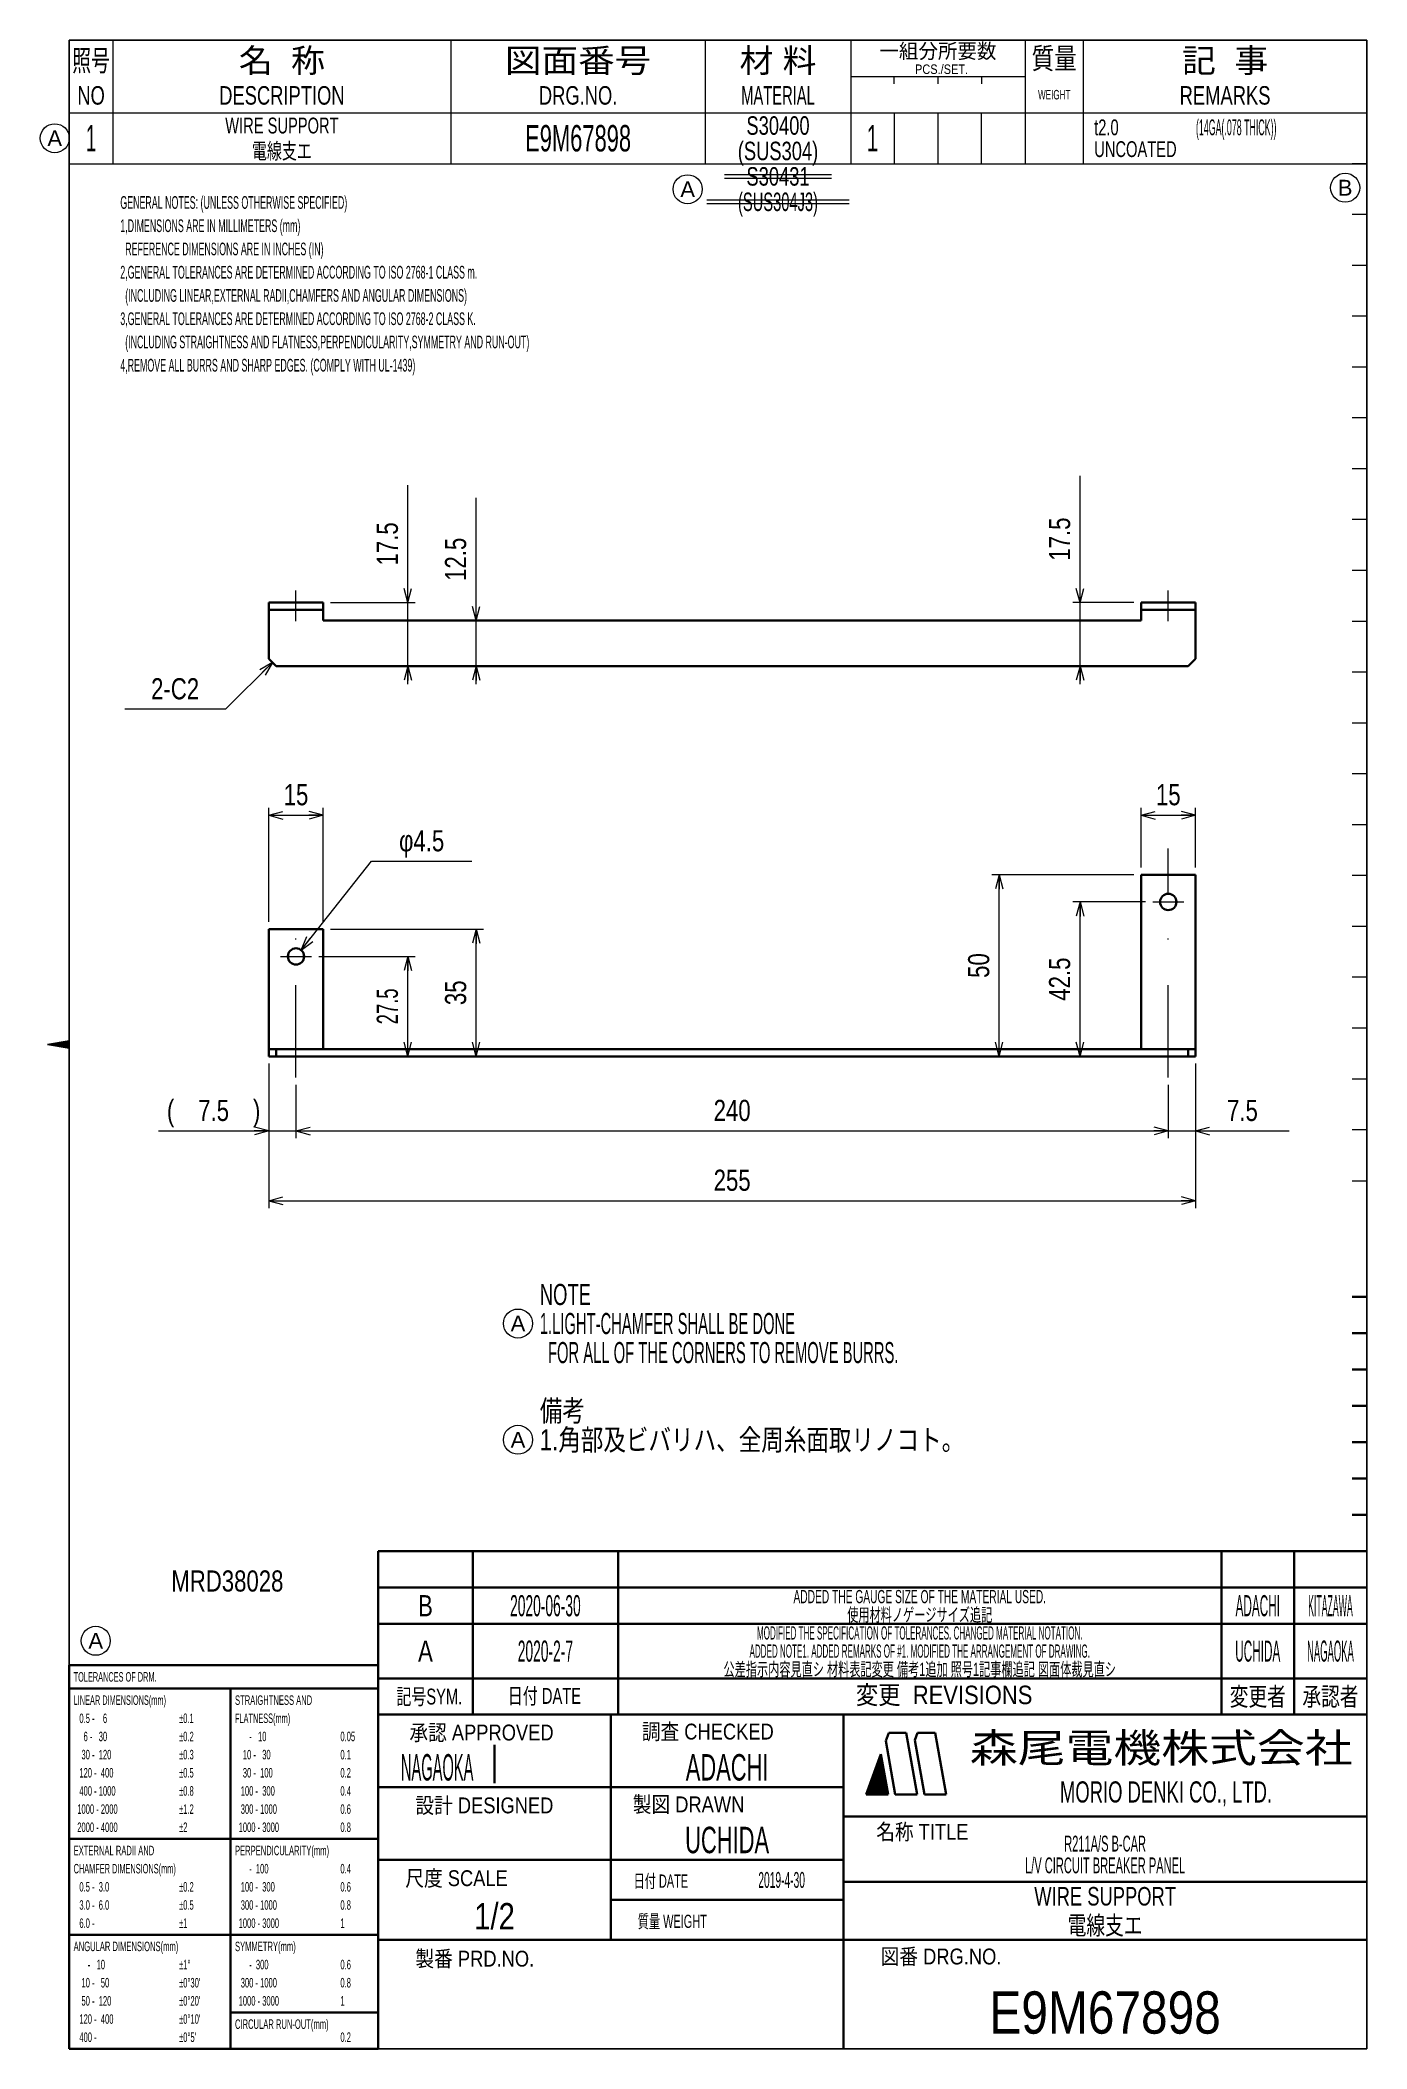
# Model space of a CAD drawing. Header units: millimetres. Extents: x 17 to 199, y 10 to 287.
import ezdxf
from ezdxf.enums import TextEntityAlignment as Align

# ---------------------------------------------------------------- set-up
doc = ezdxf.new("R2010")
doc.units = ezdxf.units.MM
doc.linetypes.add('DASHDOT', pattern=[25.3, 12.7, -6.3, 0, -6.3])
for name, color, linetype in [('GR1_01', 7, 'Continuous'), ('GR1_02', 7, 'Continuous'), ('modified', 7, 'Continuous'), ('図面枠E9M', 7, 'Continuous'), ('表題、部品表_01', 7, 'Continuous'), ('表題、部品表_02', 7, 'Continuous'), ('表題、部品表_03', 7, 'Continuous')]:
    doc.layers.add(name, color=color, linetype=linetype)
doc.styles.add('HG丸ｺﾞｼｯｸM-PRO', font='')
doc.styles.get('HG丸ｺﾞｼｯｸM-PRO').set_extended_font_data('HG丸ｺﾞｼｯｸM-PRO')

# ---------------------------------------------------------------- blocks, each defined once
blk = doc.blocks.new('BLKF024')
at = {"layer": '図面枠E9M', "color": 4, "linetype": 'Continuous', "lineweight": 13}
for p, q in [((17.775844, 148.495693), (17.786182, 148.50603)), ((17.897062, 148.47549), (17.955887, 148.534315)), ((18.018281, 148.455287), (18.125593, 148.562599)), ((18.139499, 148.435083), (18.295299, 148.590883)), ((18.260717, 148.41488), (18.465004, 148.619167)), ((18.381936, 148.394677), (18.63471, 148.647452)), ((18.503154, 148.374474), (18.804416, 148.675736)), ((18.624372, 148.354271), (18.974121, 148.70402)), ((18.745591, 148.334068), (19.143827, 148.732304)), ((18.866809, 148.313865), (19.313532, 148.760589)), ((18.988027, 148.293662), (19.483238, 148.788873)), ((19.109245, 148.273459), (19.652944, 148.817157)), ((19.230464, 148.253256), (19.822649, 148.845442)), ((19.351682, 148.233053), (19.992355, 148.873726)), ((19.4729, 148.21285), (20.162061, 148.90201)), ((19.594119, 148.192647), (20.331766, 148.930294)), ((19.715337, 148.172444), (20.501472, 148.958579)), ((19.836555, 148.152241), (20.671177, 148.986863)), ((19.957774, 148.132038), (20.75, 148.924264)), ((20.078992, 148.111835), (20.75, 148.782843)), ((20.20021, 148.091632), (20.75, 148.641421)), ((20.321429, 148.071429), (20.75, 148.5)), ((20.442647, 148.051226), (20.75, 148.358579)), ((20.563865, 148.031022), (20.75, 148.217157)), ((20.685083, 148.010819), (20.75, 148.075736))]:
    blk.add_line(p, q, dxfattribs=at)
blk = doc.blocks.new('BLKF025')
at = {"layer": '図面枠E9M', "color": 3, "linetype": 'Continuous', "lineweight": 35}
for p, q in [((131.756831, 48.999879), (132.5833, 49.826349)), ((131.83776, 49.22223), (132.562102, 49.946572)), ((131.918689, 49.44458), (132.540903, 50.066794)), ((131.999617, 49.66693), (132.519705, 50.187017)), ((132.080546, 49.88928), (132.498506, 50.30724)), ((132.161475, 50.111631), (132.477307, 50.427463)), ((132.242404, 50.333981), (132.456109, 50.547686)), ((132.323333, 50.556331), (132.43491, 50.667909)), ((132.404262, 50.778681), (132.413712, 50.788131)), ((130.407871, 45.246757), (132.943675, 47.782561)), ((130.461969, 45.442276), (132.922477, 47.902784)), ((130.542898, 45.664626), (132.901278, 48.023006)), ((130.549292, 45.246757), (132.964874, 47.662338)), ((130.623827, 45.886976), (132.88008, 48.143229)), ((130.690714, 45.246757), (132.986072, 47.542115)), ((130.704756, 46.109327), (132.858881, 48.263452)), ((130.785684, 46.331677), (132.837682, 48.383675)), ((130.832135, 45.246757), (133.007271, 47.421892)), ((130.866613, 46.554027), (132.816484, 48.503898)), ((130.947542, 46.776377), (132.795285, 48.624121)), ((130.973556, 45.246757), (133.028469, 47.301669)), ((131.028471, 46.998727), (132.774087, 48.744343)), ((131.1094, 47.221078), (132.752888, 48.864566)), ((131.114978, 45.246757), (133.049668, 47.181447)), ((131.190329, 47.443428), (132.73169, 48.984789)), ((131.256399, 45.246757), (133.070866, 47.061224)), ((131.271258, 47.665778), (132.710491, 49.105012)), ((131.352186, 47.888128), (132.689293, 49.225235)), ((131.433115, 48.110479), (132.668094, 49.345457)), ((131.514044, 48.332829), (132.646896, 49.46568)), ((131.594973, 48.555179), (132.625697, 49.585903)), ((131.675902, 48.777529), (132.604499, 49.706126)), ((131.397821, 45.246757), (133.092065, 46.941001)), ((131.539242, 45.246757), (133.113263, 46.820778)), ((131.680663, 45.246757), (133.134462, 46.700555)), ((131.822085, 45.246757), (133.15566, 46.580332)), ((131.963506, 45.246757), (133.176859, 46.46011)), ((132.104927, 45.246757), (133.198057, 46.339887)), ((132.246349, 45.246757), (133.219256, 46.219664)), ((132.38777, 45.246757), (133.240455, 46.099441)), ((132.529191, 45.246757), (133.261653, 45.979218)), ((132.670613, 45.246757), (133.282852, 45.858995)), ((132.812034, 45.246757), (133.30405, 45.738773)), ((132.953455, 45.246757), (133.325249, 45.61855)), ((133.094877, 45.246757), (133.346447, 45.498327)), ((133.236298, 45.246757), (133.367646, 45.378104)), ((133.37772, 45.246757), (133.388844, 45.257881))]:
    blk.add_line(p, q, dxfattribs=at)
blk = doc.blocks.new('BLKF023')
at = {"layer": '図面枠E9M', "color": 2, "linetype": 'Continuous', "lineweight": 25}
for p, q in [((20.75, 286.75), (20.75, 10.25)), ((20.75, 286.75), (199.25, 286.75)), ((199.25, 286.75), (199.25, 10.25)), ((20.75, 10.25), (199.25, 10.25))]:
    blk.add_line(p, q, dxfattribs=at)
at = {"layer": '図面枠E9M', "color": 4, "linetype": 'Continuous', "lineweight": 13}
for p, q in [((199.25, 269.75), (197.25, 269.75)), ((199.25, 262.75), (197.25, 262.75)), ((199.25, 255.75), (197.25, 255.75)), ((199.25, 248.75), (197.25, 248.75)), ((199.25, 241.75), (197.25, 241.75)), ((199.25, 234.75), (197.25, 234.75)), ((199.25, 227.75), (197.25, 227.75)), ((199.25, 220.75), (197.25, 220.75)), ((199.25, 213.75), (197.25, 213.75)), ((199.25, 206.75), (197.25, 206.75)), ((199.25, 199.75), (197.25, 199.75)), ((199.25, 192.75), (197.25, 192.75)), ((199.25, 185.75), (197.25, 185.75)), ((199.25, 178.75), (197.25, 178.75)), ((199.25, 171.75), (197.25, 171.75)), ((199.25, 164.75), (197.25, 164.75)), ((199.25, 157.75), (197.25, 157.75)), ((199.25, 150.75), (197.25, 150.75)), ((20.75, 149), (17.75, 148.5)), ((17.75, 148.5), (20.75, 148)), ((199.25, 143.75), (197.25, 143.75)), ((199.25, 136.75), (197.25, 136.75)), ((197.25, 129.75), (199.25, 129.75))]:
    blk.add_line(p, q, dxfattribs=at)
at = {"layer": '図面枠E9M', "color": 3, "linetype": 'Continuous', "lineweight": 35}
for p, q in [((199.25, 113.75), (197.25, 113.75)), ((199.25, 108.75), (197.25, 108.75)), ((199.25, 103.75), (197.25, 103.75)), ((199.25, 98.75), (197.25, 98.75)), ((199.25, 93.75), (197.25, 93.75)), ((199.25, 88.75), (197.25, 88.75)), ((199.25, 83.75), (197.25, 83.75)), ((63.25, 78.75), (199.25, 78.75)), ((63.25, 78.75), (63.25, 10.25)), ((76.25, 78.75), (76.25, 56.25)), ((96.25, 56.25), (96.25, 78.75)), ((179.25, 56.25), (179.25, 78.75)), ((189.25, 56.25), (189.25, 78.75)), ((63.25, 73.75), (199.25, 73.75)), ((63.25, 68.75), (199.25, 68.75)), ((63.25, 61.25), (199.25, 61.25)), ((63.25, 56.25), (199.25, 56.25)), ((95.25, 56.25), (95.25, 25.25)), ((127.25, 56.25), (127.25, 10.25)), ((133.09, 52.65), (133.48, 53.75)), ((134.39, 45.25), (133.09, 52.65)), ((133.48, 53.75), (135.89, 53.75)), ((137.39, 45.25), (135.89, 53.75)), ((137.43, 53.75), (137.07, 52.76)), ((138.39, 45.25), (137.07, 52.76)), ((137.43, 53.75), (139.89, 53.75)), ((141.39, 45.25), (139.89, 53.75)), ((79.27, 52.11), (79.27, 46.8)), ((130.39, 45.25), (132.41, 50.8)), ((133.39, 45.25), (132.41, 50.8)), ((63.25, 46.25), (127.25, 46.25)), ((130.39, 45.25), (133.39, 45.25)), ((134.39, 45.25), (137.39, 45.25)), ((138.39, 45.25), (141.39, 45.25)), ((127.25, 42.25), (199.25, 42.25)), ((63.25, 36.25), (127.25, 36.25)), ((127.25, 33.25), (199.25, 33.25)), ((95.25, 30.75), (127.25, 30.75)), ((63.25, 25.25), (199.25, 25.25))]:
    blk.add_line(p, q, dxfattribs=at)
at = {"layer": '図面枠E9M', "color": 4, "linetype": 'Continuous', "lineweight": 13}
blk.add_blockref('BLKF024', (0, 0), dxfattribs=at)
at = {"layer": '図面枠E9M', "color": 3, "linetype": 'Continuous', "lineweight": 35}
blk.add_blockref('BLKF025', (0, 0), dxfattribs=at)
at = {"layer": '図面枠E9M', "color": 4, "linetype": 'Continuous', "lineweight": 13, "style": 'HG丸ｺﾞｼｯｸM-PRO'}
for s, height, width, p in [('記号SYM.', 2.182, 0.69227, (70.28, 58.74)), ('日付 DATE', 2.182, 0.692507, (86.12, 58.83)), ('変更  REVISIONS', 2.5455, 0.887352, (141.1, 58.97)), ('変更者', 2.545, 0.741121, (184.25, 58.75)), ('承認者', 2.545, 0.741121, (194.25, 58.75)), ('調査 CHECKED', 2.182, 0.863174, (108.59, 53.92)), ('承認 APPROVED', 2.1818, 0.863151, (77.46, 53.79)), ('設計 DESIGNED', 2.1818, 0.862613, (77.86, 43.76)), ('製図 DRAWN', 2.182, 0.863099, (105.95, 43.9)), ('名称 TITLE', 2.182, 0.862489, (138.11, 40.12)), ('尺度 SCALE', 2.182, 0.862581, (74.03, 33.74)), ('日付 DATE', 1.818, 0.618255, (102.13, 33.34)), ('質量 WEIGHT', 1.818, 0.618812, (103.71, 27.8)), ('製番 PRD.NO.', 2.182, 0.863299, (76.54, 22.66)), ('図番 DRG.NO.', 2.182, 0.863083, (140.68, 22.96))]:
    blk.add_text(s, height=height, dxfattribs=dict(at, width=width)).set_placement(p, align=Align.MIDDLE_CENTER)
at = {"layer": '図面枠E9M', "color": 2, "linetype": 'Continuous', "lineweight": 25, "style": 'HG丸ｺﾞｼｯｸM-PRO', "width": 1.206081}
blk.add_text('森尾電機株式会社', height=4, dxfattribs=at).set_placement((170.97, 51.68), align=Align.MIDDLE_CENTER)
at = {"layer": '図面枠E9M', "color": 3, "linetype": 'Continuous', "lineweight": 35, "style": 'HG丸ｺﾞｼｯｸM-PRO', "width": 0.652197}
blk.add_text('MORIO DENKI CO., LTD.', height=2.9091, dxfattribs=at).set_placement((171.63, 45.61), align=Align.MIDDLE_CENTER)
blk = doc.blocks.new('BLKF026')
at = {"layer": '図面枠E9M', "color": 3, "linetype": 'Continuous', "lineweight": 35, "style": 'HG丸ｺﾞｼｯｸM-PRO'}
for s, height, width, p in [('B', 2.91, 0.78204, (69.75, 71.25)), ('2020-06-30', 2.909, 0.488281, (86.25, 71.25)), ('ADDED THE GAUGE SIZE OF THE MATERIAL USED.', 1.8182, 0.578029, (137.75, 72.5)), ('ADACHI', 2.909, 0.415454, (184.25, 71.25)), ('KITAZAWA', 2.909, 0.308644, (194.25, 71.25)), ('A', 2.91, 0.782973, (69.75, 65)), ('2020-2-7', 2.909, 0.488281, (86.25, 65)), ('MODIFIED THE SPECIFICATION OF TOLERANCES. CHANGED MATERIAL NOTATION.', 1.8182, 0.456032, (137.75, 67.5)), ('UCHIDA', 2.909, 0.415827, (184.25, 65)), ('NAGAOKA', 2.909, 0.334453, (194.25, 65)), ('NAGAOKA', 3.636, 0.414524, (71.36, 49)), ('ADACHI', 3.636, 0.619335, (111.25, 49)), ('UCHIDA', 3.636, 0.61989, (111.25, 39)), ('R211A/S B-CAR', 2.1818, 0.521847, (163.25, 38.5)), ('L/V CIRCUIT BREAKER PANEL', 2.1818, 0.522347, (163.25, 35.5)), ('2019-4-30', 2.182, 0.482367, (118.75, 33.5)), ('1/2', 3.636, 0.828847, (79.25, 28.5)), ('WIRE SUPPORT', 2.5455, 0.74163, (163.25, 31.25)), ('E9M67898', 5.818, 0.845879, (163.25, 15.25))]:
    blk.add_text(s, height=height, dxfattribs=dict(at, width=width)).set_placement(p, align=Align.MIDDLE_CENTER)
blk = doc.blocks.new('BLKF028')
at = {"layer": '表題、部品表_01', "color": 4, "linetype": 'Continuous', "lineweight": 13}
for p, q in [((20.75, 286.75), (20.75, 276.75)), ((20.75, 286.75), (199.25, 286.75)), ((26.75, 286.75), (26.75, 276.75)), ((73.25, 286.75), (73.25, 276.75)), ((108.25, 286.75), (108.25, 276.75)), ((128.25, 286.75), (128.25, 276.75)), ((152.25, 286.75), (152.25, 276.75)), ((160.25, 286.75), (160.25, 276.75)), ((199.25, 286.75), (199.25, 276.75)), ((128.25, 281.75), (152.25, 281.75)), ((134.25, 280.75), (134.25, 281.75)), ((140.25, 281.75), (140.25, 280.75)), ((146.25, 281.75), (146.25, 280.75)), ((20.75, 276.75), (199.25, 276.75))]:
    blk.add_line(p, q, dxfattribs=at)
at = {"layer": '表題、部品表_01', "color": 3, "linetype": 'Continuous', "lineweight": 35, "style": 'HG丸ｺﾞｼｯｸM-PRO'}
for s, height, width, p in [('照号', 2.909, 0.651535, (23.75, 283.95)), ('名  称', 3.273, 1.042426, (50, 283.95)), ('図面番号', 3.273, 1.127518, (90.75, 283.95)), ('材 料', 3.273, 1.042439, (118.25, 283.95)), ('一組分所要数', 2.036, 0.966638, (140.25, 285.25)), ('質量', 2.909, 0.781842, (156.25, 284.25)), ('記  事', 3.273, 1.042426, (179.75, 283.95)), ('PCS./SET.', 1.309, 0.862935, (140.75, 282.75)), ('NO', 2.545, 0.740841, (23.75, 279.15)), ('DESCRIPTION', 2.5455, 0.741365, (50, 279.15)), ('DRG.NO.', 2.545, 0.741189, (90.75, 279.15)), ('MATERIAL', 2.545, 0.594756, (118.25, 279.15)), ('WEIGHT', 1.309, 0.635507, (156.25, 279.25)), ('REMARKS', 2.545, 0.742803, (179.75, 279.15))]:
    blk.add_text(s, height=height, dxfattribs=dict(at, width=width)).set_placement(p, align=Align.MIDDLE_CENTER)
blk = doc.blocks.new('BLKF027')
at = {"layer": '表題、部品表_01', "color": 3, "linetype": 'Continuous', "lineweight": 13}
blk.add_blockref('BLKF028', (0, 0), dxfattribs=at)
blk = doc.blocks.new('BLKF029')
at = {"layer": '表題、部品表_02', "color": 4, "linetype": 'Continuous', "lineweight": 13}
for p, q in [((20.75, 276.75), (20.75, 269.75)), ((20.75, 276.75), (199.25, 276.75)), ((26.75, 276.75), (26.75, 269.75)), ((73.25, 276.75), (73.25, 269.75)), ((108.25, 276.75), (108.25, 269.75)), ((128.25, 276.75), (128.25, 269.75)), ((134.25, 276.75), (134.25, 269.75)), ((140.25, 276.75), (140.25, 269.75)), ((146.25, 269.75), (146.25, 276.75)), ((152.25, 276.75), (152.25, 269.75)), ((160.25, 276.75), (160.25, 269.75)), ((199.25, 276.75), (199.25, 269.75)), ((20.75, 269.75), (199.25, 269.75))]:
    blk.add_line(p, q, dxfattribs=at)
blk = doc.blocks.new('BLKF031')
at = {"layer": 'GR1_01', "color": 3, "linetype": 'Continuous', "lineweight": 35}
for p, q in [((168.19, 147.87), (168.19, 171.87)), ((168.19, 171.87), (175.69, 171.87)), ((175.69, 146.87), (175.69, 171.87)), ((48.19, 164.37), (55.69, 164.37)), ((48.19, 146.87), (48.19, 164.37)), ((55.69, 147.87), (55.69, 164.37)), ((175.69, 147.87), (48.19, 147.87)), ((48.19, 146.87), (175.69, 146.87)), ((49.19, 146.87), (49.19, 147.87)), ((174.69, 146.87), (174.69, 147.87))]:
    blk.add_line(p, q, dxfattribs=at)
for centre in [(171.94, 168.12), (51.94, 160.62)]:
    blk.add_circle(centre, 1.12, dxfattribs=at)
blk = doc.blocks.new('FXTIP_ARROW_S')
at = {"color": 0, "linetype": 'Continuous', "lineweight": -2}
for q in [(-1, 0), (-0.97, 0.26), (-0.97, -0.26)]:
    blk.add_line((0, 0), q, dxfattribs=at)
blk = doc.blocks.new('FXTIP_ARROW_E')
at = {"color": 0, "linetype": 'Continuous', "lineweight": -2}
for q in [(-1, 0), (-0.97, 0.26), (-0.97, -0.26)]:
    blk.add_line((0, 0), q, dxfattribs=at)
blk = doc.blocks.new('BLKF032')
at = {"layer": '図面枠E9M', "color": 3, "linetype": 'Continuous', "lineweight": 35}
for p, q in [((20.75, 63.05), (63.25, 63.05)), ((20.75, 63.05), (20.75, 10.25)), ((63.25, 10.25), (63.25, 63.05)), ((20.75, 59.85), (63.25, 59.85)), ((42.95, 10.25), (42.95, 59.85)), ((20.75, 39.15), (42.95, 39.15)), ((42.95, 39.15), (63.25, 39.15)), ((20.75, 25.95), (42.95, 25.95)), ((42.95, 25.95), (63.25, 25.95)), ((42.95, 15.25), (63.25, 15.25)), ((20.75, 10.25), (63.25, 10.25))]:
    blk.add_line(p, q, dxfattribs=at)
at = {"layer": '図面枠E9M', "color": 4, "linetype": 'Continuous', "lineweight": 13, "style": 'HG丸ｺﾞｼｯｸM-PRO'}
for s, height, width, p in [('TOLERANCES OF DRM.', 1.3091, 0.578171, (21.35, 61.45)), ('LINEAR DIMENSIONS(mm)', 1.3091, 0.578157, (21.35, 58.25)), ('STRAIGHTNESS AND', 1.3091, 0.577537, (43.55, 58.25)), (' 0.5 -    6', 1.3091, 0.576124, (21.85, 55.75)), ('±0.1', 1.309, 0.576447, (35.85, 55.75)), ('FLATNESS(mm)', 1.3091, 0.578373, (43.55, 55.75)), ('   6 -   30', 1.3091, 0.576367, (21.85, 53.25)), ('±0.2', 1.309, 0.576447, (35.85, 53.25)), ('     -   10', 1.3091, 0.576414, (44.05, 53.25)), ('0.05', 1.309, 0.575594, (58.05, 53.25)), ('  30 -  120', 1.3091, 0.576292, (21.85, 50.75)), ('±0.3', 1.309, 0.576447, (35.85, 50.75)), ('  10 -   30', 1.3091, 0.576326, (44.05, 50.75)), ('0.1', 1.309, 0.575388, (58.05, 50.75)), (' 120 -  400', 1.3091, 0.576261, (21.85, 48.25)), ('±0.5', 1.309, 0.576447, (35.85, 48.25)), ('  30 -  100', 1.3091, 0.576292, (44.05, 48.25)), ('0.2', 1.309, 0.575388, (58.05, 48.25)), (' 400 - 1000', 1.3091, 0.576235, (21.85, 45.75)), ('±0.8', 1.309, 0.576447, (35.85, 45.75)), (' 100 -  300', 1.3091, 0.576261, (44.05, 45.75)), ('0.4', 1.309, 0.575388, (58.05, 45.75)), ('1000 - 2000', 1.3091, 0.576211, (21.85, 43.25)), ('±1.2', 1.309, 0.576447, (35.85, 43.25)), (' 300 - 1000', 1.3091, 0.576235, (44.05, 43.25)), ('0.6', 1.309, 0.575388, (58.05, 43.25)), ('2000 - 4000', 1.3091, 0.576211, (21.85, 40.75)), ('±2', 1.309, 0.577311, (35.85, 40.75)), ('1000 - 3000', 1.3091, 0.576211, (44.05, 40.75)), ('0.8', 1.309, 0.575388, (58.05, 40.75)), ('EXTERNAL RADII AND', 1.3091, 0.577966, (21.35, 37.55)), ('PERPENDICULARITY(mm)', 1.3091, 0.577743, (43.55, 37.55)), ('CHAMFER DIMENSIONS(mm)', 1.3091, 0.57813, (21.35, 35.05)), (' 0.5 -  3.0', 1.3091, 0.575865, (21.85, 32.55)), ('±0.2', 1.309, 0.576447, (35.85, 32.55)), (' 100 -  300', 1.3091, 0.576261, (44.05, 32.55)), ('     -  100', 1.3091, 0.576367, (44.05, 35.05)), ('0.4', 1.309, 0.575388, (58.05, 35.05)), ('0.6', 1.309, 0.575388, (58.05, 32.55)), (' 3.0 -  6.0', 1.3091, 0.575865, (21.85, 30.05)), ('±0.5', 1.309, 0.576447, (35.85, 30.05)), (' 300 - 1000', 1.3091, 0.576235, (44.05, 30.05)), ('0.8', 1.309, 0.575388, (58.05, 30.05)), (' 6.0 -', 1.309, 0.576034, (21.85, 27.55)), ('±1', 1.309, 0.577311, (35.85, 27.55)), ('1000 - 3000', 1.3091, 0.576211, (44.05, 27.55)), ('1', 1.31, 0.576062, (58.05, 27.55)), ('ANGULAR DIMENSIONS(mm)', 1.3091, 0.577928, (21.35, 24.35)), ('SYMMETRY(mm)', 1.3091, 0.577897, (43.55, 24.35)), ('     -   10', 1.3091, 0.576414, (21.85, 21.85)), ('±1°', 1.309, 0.577649, (35.85, 21.85)), ('     -  300', 1.3091, 0.576367, (44.05, 21.85)), ('0.6', 1.309, 0.575388, (58.05, 21.85)), ('  10 -   50', 1.3091, 0.576326, (21.85, 19.35)), ("±0°30'", 1.309, 0.576786, (35.85, 19.35)), (' 300 - 1000', 1.3091, 0.576235, (44.05, 19.35)), ('0.8', 1.309, 0.575388, (58.05, 19.35)), ('  50 -  120', 1.3091, 0.576292, (21.85, 16.85)), ("±0°20'", 1.309, 0.576786, (35.85, 16.85)), ('1000 - 3000', 1.3091, 0.576211, (44.05, 16.85)), ('1', 1.31, 0.576062, (58.05, 16.85)), (' 120 -  400', 1.3091, 0.576261, (21.85, 14.35)), ("±0°10'", 1.309, 0.576786, (35.85, 14.35)), ('CIRCULAR RUN-OUT(mm)', 1.3091, 0.577678, (43.55, 13.65)), (' 400 -', 1.309, 0.576375, (21.85, 11.85)), ("±0°5'", 1.309, 0.576932, (35.85, 11.85)), ('0.2', 1.309, 0.575388, (58.05, 11.85))]:
    blk.add_text(s, height=height, dxfattribs=dict(at, width=width)).set_placement(p, align=Align.MIDDLE_LEFT)
blk = doc.blocks.new('BLKF033')
at = {"layer": 'modified', "color": 4, "linetype": 'Continuous', "lineweight": 13}
blk.add_circle((24.39, 66.42), 2, dxfattribs=at)
at = {"layer": 'modified', "color": 4, "linetype": 'Continuous', "lineweight": 13, "style": 'HG丸ｺﾞｼｯｸM-PRO', "width": 1.042301}
blk.add_text('A', height=2.18, dxfattribs=at).set_placement((24.39, 66.42), align=Align.MIDDLE_CENTER)
blk = doc.blocks.new('BLKF034')
at = {"layer": 'modified', "color": 4, "linetype": 'Continuous', "lineweight": 13}
blk.add_circle((82.48, 110.09), 2, dxfattribs=at)
at = {"layer": 'modified', "color": 4, "linetype": 'Continuous', "lineweight": 13, "style": 'HG丸ｺﾞｼｯｸM-PRO', "width": 1.042301}
blk.add_text('A', height=2.18, dxfattribs=at).set_placement((82.48, 110.09), align=Align.MIDDLE_CENTER)
blk = doc.blocks.new('BLKF035')
at = {"layer": 'modified', "color": 4, "linetype": 'Continuous', "lineweight": 13}
blk.add_circle((82.48, 94.09), 2, dxfattribs=at)
at = {"layer": 'modified', "color": 4, "linetype": 'Continuous', "lineweight": 13, "style": 'HG丸ｺﾞｼｯｸM-PRO', "width": 1.042301}
blk.add_text('A', height=2.18, dxfattribs=at).set_placement((82.48, 94.09), align=Align.MIDDLE_CENTER)
blk = doc.blocks.new('BLKF036')
at = {"layer": 'modified', "color": 4, "linetype": 'Continuous', "lineweight": 13}
for p, q in [((110.9, 268.25), (125.6, 268.25)), ((110.9, 267.75), (125.6, 267.75)), ((108.45, 264.75), (128.05, 264.75)), ((108.45, 264.25), (128.05, 264.25))]:
    blk.add_line(p, q, dxfattribs=at)
at = {"layer": 'modified', "color": 3, "linetype": 'Continuous', "lineweight": 35, "style": 'HG丸ｺﾞｼｯｸM-PRO'}
for s, width, p in [('S30431', 0.740904, (118.25, 268)), ('(SUS304J3)', 0.593559, (118.25, 264.5))]:
    blk.add_text(s, height=2.545, dxfattribs=dict(at, width=width)).set_placement(p, align=Align.MIDDLE_CENTER)
blk = doc.blocks.new('BLKF037')
at = {"layer": 'modified', "color": 4, "linetype": 'Continuous', "lineweight": 13}
blk.add_circle((105.82, 266.23), 2, dxfattribs=at)
at = {"layer": 'modified', "color": 4, "linetype": 'Continuous', "lineweight": 13, "style": 'HG丸ｺﾞｼｯｸM-PRO', "width": 1.042301}
blk.add_text('A', height=2.18, dxfattribs=at).set_placement((105.82, 266.23), align=Align.MIDDLE_CENTER)
blk = doc.blocks.new('BLKF038')
at = {"layer": 'modified', "color": 4, "linetype": 'Continuous', "lineweight": 13}
blk.add_circle((18.75, 273.25), 2, dxfattribs=at)
at = {"layer": 'modified', "color": 4, "linetype": 'Continuous', "lineweight": 13, "style": 'HG丸ｺﾞｼｯｸM-PRO', "width": 1.042301}
blk.add_text('A', height=2.18, dxfattribs=at).set_placement((18.75, 273.25), align=Align.MIDDLE_CENTER)
blk = doc.blocks.new('BLKF039')
at = {"layer": 'modified', "color": 4, "linetype": 'Continuous', "lineweight": 13}
blk.add_circle((196.27, 266.44), 2, dxfattribs=at)
at = {"layer": 'modified', "color": 4, "linetype": 'Continuous', "lineweight": 13, "style": 'HG丸ｺﾞｼｯｸM-PRO', "width": 1.04272}
blk.add_text('B', height=2.18, dxfattribs=at).set_placement((196.27, 266.44), align=Align.MIDDLE_CENTER)

msp = doc.modelspace()

# ---------------------------------------------------------------- linework, layer by layer
at = {"layer": 'GR1_01', "color": 4, "linetype": 'DASHDOT', "lineweight": 13}
for p, q in [((51.94, 206.76), (51.94, 211.01)), ((171.94, 206.76), (171.94, 211.01)), ((171.94, 143.97), (171.94, 175.49)), ((51.94, 143.97), (51.94, 167.82)), ((169.82, 168.12), (174.07, 168.12)), ((49.82, 160.62), (54.07, 160.62))]:
    msp.add_line(p, q, dxfattribs=at)
at = {"layer": 'GR1_01', "color": 3, "linetype": 'Continuous', "lineweight": 35}
for p, q in [((48.19, 209.35), (48.19, 201.6)), ((55.69, 209.35), (48.19, 209.35)), ((55.69, 208.35), (48.19, 208.35)), ((55.69, 209.35), (55.69, 206.85)), ((175.69, 209.35), (168.19, 209.35)), ((168.19, 209.35), (168.19, 206.85)), ((175.69, 208.35), (168.19, 208.35)), ((175.69, 209.35), (175.69, 201.6)), ((55.69, 206.85), (168.19, 206.85)), ((49.19, 200.6), (48.19, 201.6)), ((174.69, 200.6), (49.19, 200.6)), ((174.69, 200.6), (175.69, 201.6))]:
    msp.add_line(p, q, dxfattribs=at)
at = {"layer": 'GR1_02', "color": 3, "linetype": 'Continuous', "lineweight": 13}
for p, q in [((159.81, 209.35), (159.81, 226.78)), ((67.33, 209.35), (67.33, 225.48)), ((76.72, 206.85), (76.72, 223.73)), ((56.69, 209.35), (68.33, 209.35)), ((67.33, 200.6), (67.33, 209.35)), ((167.19, 209.35), (158.81, 209.35)), ((159.81, 200.6), (159.81, 209.35)), ((76.72, 200.6), (76.72, 206.85)), ((67.33, 198.1), (67.33, 200.6)), ((76.72, 198.1), (76.72, 200.6)), ((159.81, 198.1), (159.81, 200.6)), ((167.19, 171.87), (147.68, 171.87)), ((148.68, 146.87), (148.68, 171.87)), ((56.69, 164.37), (77.72, 164.37)), ((76.72, 146.87), (76.72, 164.37)), ((48.19, 145.87), (48.19, 125.99)), ((175.69, 145.87), (175.69, 125.99)), ((48.19, 126.99), (175.69, 126.99))]:
    msp.add_line(p, q, dxfattribs=at)
at = {"layer": 'GR1_02', "color": 4, "linetype": 'Continuous', "lineweight": 13}
for p, q in [((48.69, 201.1), (42.23, 194.64)), ((42.23, 194.64), (28.39, 194.64)), ((48.19, 165.37), (48.19, 181.06)), ((48.19, 180.06), (55.69, 180.06)), ((55.69, 165.37), (55.69, 181.06)), ((168.19, 172.87), (168.19, 181.06)), ((168.19, 180.06), (175.69, 180.06)), ((175.69, 172.87), (175.69, 181.06)), ((52.64, 161.5), (62.31, 173.72)), ((62.31, 173.72), (76.15, 173.72)), ((168.82, 168.12), (158.81, 168.12)), ((159.81, 146.87), (159.81, 168.12)), ((55.07, 160.62), (68.33, 160.62)), ((67.33, 146.87), (67.33, 160.62)), ((48.19, 145.87), (48.19, 135.6)), ((175.69, 145.87), (175.69, 135.6)), ((51.94, 142.97), (51.94, 135.6)), ((171.94, 142.97), (171.94, 135.6)), ((33.03, 136.6), (48.19, 136.6)), ((48.19, 136.6), (51.94, 136.6)), ((51.94, 136.6), (171.94, 136.6)), ((171.94, 136.6), (175.69, 136.6)), ((175.69, 136.6), (188.59, 136.6))]:
    msp.add_line(p, q, dxfattribs=at)

# ---------------------------------------------------------------- block references
at = {"layer": 'GR1_01', "color": 3, "linetype": 'Continuous', "lineweight": 35}
msp.add_blockref('BLKF031', (0, 0), dxfattribs=at)
at = {"layer": 'GR1_02', "color": 3, "linetype": 'Continuous', "lineweight": 13, "xscale": 2, "yscale": 2}
for name, p, rotation in [('FXTIP_ARROW_S', (67.33, 209.35), 270), ('FXTIP_ARROW_S', (159.81, 209.35), 270), ('FXTIP_ARROW_S', (76.72, 206.85), 270), ('FXTIP_ARROW_E', (67.33, 200.6), 90), ('FXTIP_ARROW_E', (76.72, 200.6), 90), ('FXTIP_ARROW_E', (159.81, 200.6), 90), ('FXTIP_ARROW_E', (148.68, 171.87), 90), ('FXTIP_ARROW_E', (76.72, 164.37), 90), ('FXTIP_ARROW_S', (76.72, 146.87), 270), ('FXTIP_ARROW_S', (148.68, 146.87), 270), ('FXTIP_ARROW_S', (48.19, 126.99), 180), ('FXTIP_ARROW_E', (175.69, 126.99), 360)]:
    msp.add_blockref(name, p, dxfattribs=dict(at, rotation=rotation))
at = {"layer": 'GR1_02', "color": 4, "linetype": 'Continuous', "lineweight": 13, "xscale": 2, "yscale": 2}
for name, p, rotation in [('FXTIP_ARROW_S', (48.69, 201.1), 45.00000000000003), ('FXTIP_ARROW_S', (48.19, 180.06), 180), ('FXTIP_ARROW_E', (55.69, 180.06), 360), ('FXTIP_ARROW_S', (168.19, 180.06), 180), ('FXTIP_ARROW_E', (175.69, 180.06), 360), ('FXTIP_ARROW_E', (159.81, 168.12), 90), ('FXTIP_ARROW_S', (52.64, 161.5), 231.6544804130076), ('FXTIP_ARROW_E', (67.33, 160.62), 90), ('FXTIP_ARROW_S', (67.33, 146.87), 270), ('FXTIP_ARROW_S', (159.81, 146.87), 270), ('FXTIP_ARROW_E', (48.19, 136.6), 360), ('FXTIP_ARROW_S', (51.94, 136.6), 180), ('FXTIP_ARROW_E', (171.94, 136.6), 360), ('FXTIP_ARROW_S', (175.69, 136.6), 180)]:
    msp.add_blockref(name, p, dxfattribs=dict(at, rotation=rotation))
at = {"layer": 'modified', "color": 4, "linetype": 'Continuous', "lineweight": 13}
for name in ['BLKF038', 'BLKF037', 'BLKF036', 'BLKF039', 'BLKF034', 'BLKF035', 'BLKF033']:
    msp.add_blockref(name, (0, 0), dxfattribs=at)
at = {"layer": '図面枠E9M', "color": 4, "linetype": 'Continuous', "lineweight": 35}
msp.add_blockref('BLKF023', (0, 0), dxfattribs=at)
at = {"layer": '図面枠E9M', "color": 3, "linetype": 'Continuous', "lineweight": 35}
msp.add_blockref('BLKF026', (0, 0), dxfattribs=at)
at = {"layer": '図面枠E9M', "color": 4, "linetype": 'Continuous', "lineweight": 13}
msp.add_blockref('BLKF032', (0, 0), dxfattribs=at)
at = {"layer": '表題、部品表_01', "color": 3, "linetype": 'Continuous', "lineweight": 13}
msp.add_blockref('BLKF027', (0, 0), dxfattribs=at)
at = {"layer": '表題、部品表_02', "color": 4, "linetype": 'Continuous', "lineweight": 13}
msp.add_blockref('BLKF029', (0, 0), dxfattribs=at)

# ---------------------------------------------------------------- texts
at = {"layer": 'GR1_02', "color": 3, "linetype": 'Continuous', "lineweight": 35, "style": 'HG丸ｺﾞｼｯｸM-PRO'}
for s, width, p in [('17.5', 0.784749, (66.83, 217.41)), ('17.5', 0.784749, (159.31, 218.07)), ('12.5', 0.784749, (76.22, 215.29)), ('50', 0.784542, (148.18, 159.37)), ('35', 0.784542, (76.22, 155.62))]:
    msp.add_text(s, height=2.909, rotation=90, dxfattribs=dict(at, width=width)).set_placement(p, align=Align.BOTTOM_CENTER)
for s, width, p in [('2-C2', 0.783285, (35.31, 195.14)), ('φ4.5', 0.783726, (69.23, 174.22)), ('255', 0.784542, (111.94, 127.49))]:
    msp.add_text(s, height=2.909, dxfattribs=dict(at, width=width)).set_placement(p, align=Align.BOTTOM_CENTER)
at = {"layer": 'GR1_02', "color": 4, "linetype": 'Continuous', "lineweight": 35, "style": 'HG丸ｺﾞｼｯｸM-PRO'}
for s, height, width, p in [('15', 2.909, 0.784542, (51.94, 180.56)), ('15', 2.909, 0.784542, (171.94, 180.56)), ('(', 2.91, 0.781868, (34.69, 137.1)), (')', 2.91, 0.781868, (46.53, 137.1)), ('7.5', 2.909, 0.784839, (40.61, 137.1)), ('240', 2.909, 0.784542, (111.94, 137.1))]:
    msp.add_text(s, height=height, dxfattribs=dict(at, width=width)).set_placement(p, align=Align.BOTTOM_CENTER)
for s, rotation, width, p in [('42.5', 90, 0.784749, (159.31, 157.5)), ('27.5', 90, 0.652563, (66.83, 153.75)), ('7.5', 0, 0.784839, (182.14, 137.1))]:
    msp.add_text(s, height=2.909, rotation=rotation, dxfattribs=dict(at, width=width)).set_placement(p, align=Align.BOTTOM_CENTER)
at = {"layer": '図面枠E9M', "color": 3, "linetype": 'Continuous', "lineweight": 35, "style": 'HG丸ｺﾞｼｯｸM-PRO'}
for s, width, p in [('GENERAL NOTES: (UNLESS OTHERWISE SPECIFIED)', 0.52211, (27.77, 265.28)), ('1,DIMENSIONS ARE IN MILLIMETERS (mm)', 0.521966, (27.77, 262.08)), ('  REFERENCE DIMENSIONS ARE IN INCHES (IN)', 0.521932, (27.77, 258.88)), ('2,GENERAL TOLERANCES ARE DETERMINED ACCORDING TO ISO 2768-1 CLASS m.', 0.522186, (27.77, 255.68)), ('  (INCLUDING LINEAR,EXTERNAL RADII,CHAMFERS AND ANGULAR DIMENSIONS)', 0.522355, (27.77, 252.48)), ('3,GENERAL TOLERANCES ARE DETERMINED ACCORDING TO ISO 2768-2 CLASS K.', 0.52223, (27.77, 249.28)), ('  (INCLUDING STRAIGHTNESS AND FLATNESS,PERPENDICULARITY,SYMMETRY AND RUN-OUT)', 0.522087, (27.77, 246.08)), ('4,REMOVE ALL BURRS AND SHARP EDGES. (COMPLY WITH UL-1439)', 0.52235, (27.77, 242.88))]:
    msp.add_text(s, height=1.7455, dxfattribs=dict(at, width=width)).set_placement(p, align=Align.TOP_LEFT)
for s, height, width, p in [('NOTE', 2.909, 0.651162, (85.48, 114.09)), ('1.LIGHT-CHAMFER SHALL BE DONE', 2.9091, 0.522391, (85.48, 110.09)), ('  FOR ALL OF THE CORNERS TO REMOVE BURRS.', 2.9091, 0.522326, (85.48, 106.09)), ('備考', 2.909, 0.781842, (85.48, 98.09)), ('1.角部及ビバリハ、全周糸面取リノコト。', 2.9091, 0.782004, (85.48, 94.09))]:
    msp.add_text(s, height=height, dxfattribs=dict(at, width=width)).set_placement(p, align=Align.MIDDLE_LEFT)
for s, height, width, p in [('MRD38028', 2.909, 0.783793, (42.5, 74.65)), ('使用材料ノゲージサイズ追記', 1.8182, 0.618958, (137.75, 70)), ('公差指示内容見直シ 材料表記変更 備考1追加 照号1記事欄追記 図面体裁見直シ', 1.8182, 0.618784, (137.75, 62.5)), ('ADDED NOTE1. ADDED REMARKS OF #1. MODIFIED THE ARRANGEMENT OF DRAWING.', 1.8182, 0.455534, (137.75, 65)), ('電線支エ', 2.545, 0.741121, (163.25, 27.25))]:
    msp.add_text(s, height=height, dxfattribs=dict(at, width=width)).set_placement(p, align=Align.MIDDLE_CENTER)
at = {"layer": '表題、部品表_03', "color": 3, "linetype": 'Continuous', "lineweight": 35, "style": 'HG丸ｺﾞｼｯｸM-PRO'}
for s, height, width, p in [('1', 3.64, 0.521199, (23.75, 273.25)), ('WIRE SUPPORT', 2.1818, 0.691856, (50, 275)), ('E9M67898', 3.636, 0.619819, (90.75, 273.25)), ('S30400', 2.545, 0.740904, (118.25, 275)), ('1', 3.64, 0.576062, (131.25, 273.25)), ('電線支エ', 2.182, 0.692256, (50, 271.5)), ('(SUS304)', 2.545, 0.740651, (118.25, 271.5))]:
    msp.add_text(s, height=height, dxfattribs=dict(at, width=width)).set_placement(p, align=Align.MIDDLE_CENTER)
at = {"layer": '表題、部品表_03', "color": 3, "linetype": 'Continuous', "lineweight": 13, "style": 'HG丸ｺﾞｼｯｸM-PRO'}
for s, width, p in [('t2.0', 0.690457, (161.75, 274.75)), ('UNCOATED', 0.692605, (161.75, 271.75))]:
    msp.add_text(s, height=2.182, dxfattribs=dict(at, width=width)).set_placement(p, align=Align.MIDDLE_LEFT)
at = {"layer": '表題、部品表_03', "color": 3, "linetype": 'Continuous', "lineweight": 35, "style": 'HG丸ｺﾞｼｯｸM-PRO', "width": 0.416535}
msp.add_text('(14GA(.078 THICK))', height=2.1818, dxfattribs=at).set_placement((175.75, 274.75), align=Align.MIDDLE_LEFT)

doc.saveas('drawing.dxf')
